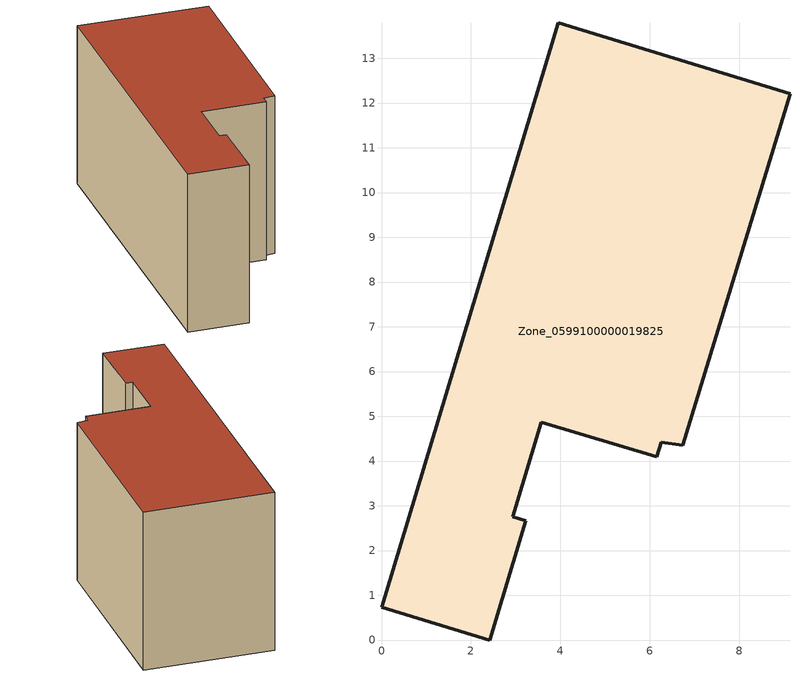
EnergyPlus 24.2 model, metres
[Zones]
Zone_0599100000019825
 floor ground (C_G): 0,0.73 3.95,13.79 9.13,12.21 6.73,4.35 6.26,4.42 6.15,4.1 3.57,4.87 2.93,2.75 3.22,2.66 2.42,0 z0
 wall outside (C_F): 2.93,2.75 3.57,4.87 6.15,4.1 6.26,4.42 6.73,4.35 9.13,12.21 3.95,13.79 0,0.73 2.42,0 3.22,2.66 2.93,2.75 z0:6.93
 roof outside (C_R): 6.15,4.1 6.26,4.42 6.73,4.35 9.13,12.21 3.95,13.79 0,0.73 2.42,0 3.22,2.66 2.93,2.75 3.57,4.87 z6.93
[BUILDING]
Pand.0599100000019825: North Axis=0; Terrain=City; Loads Convergence Tolerance Value=0.04; Temperature Convergence Tolerance Value=0.4; Solar Distribution=FullExterior; Maximum Number of Warmup Days=25; Minimum Number of Warmup Days=1
[Site:Location]
Rotterdam.The.Hague.AP_ZH_NLD Design_Conditions: Latitude=51.96; Longitude=4.45; Time Zone=1; Elevation=-4.5
[SITE:GROUNDTEMPERATURE:BUILDINGSURFACE]
18, 18, 18, 18, 18, 18, 18, 18, 18, 18, 18, 18
[MATERIAL] Thermal Absorptance=0.9; Solar Absorptance=0.7; Visible Absorptance=0.7
Name | Roughness | Thickness | Conductivity | Density | Specific Heat
G.TI.1975-1991 | MediumSmooth | 0.15 | 0.288461 | 540 | 1210
F.TI.1975-1991 | Rough | 0.3 | 0.230769 | 1920 | 840
R.TI.1975-1991 | MediumRough | 0.2 | 0.153846 | 1500 | 1000
[CONSTRUCTION]
C_G: G.TI.1975-1991
C_F: F.TI.1975-1991
C_R: R.TI.1975-1991
[ZONE]
Zone_0599100000019825: Type=1; Multiplier=1; Ceiling Height=Autocalculate; Volume=Autocalculate; Floor Area=autocalculate; Part of Total Floor Area=Yes
[ZONEINFILTRATION:DESIGNFLOWRATE]
Infil_Zone_0599100000019825: Zone or ZoneList or Space or SpaceList=Zone_0599100000019825; Schedule=AlwaysOn; Design Flow Rate Calculation Method=Flow/Area; Flow Rate per Floor Area=0.003; Constant Term Coefficient=1; Temperature Term Coefficient=0; Velocity Term Coefficient=0; Velocity Squared Term Coefficient=0
[HVACTEMPLATE:ZONE:IDEALLOADSAIRSYSTEM]
Zone_0599100000019825: Maximum Heating Supply Air Temperature=50; Minimum Cooling Supply Air Temperature=13; Maximum Heating Supply Air Humidity Ratio=0.0156; Minimum Cooling Supply Air Humidity Ratio=0.0077; Heating Limit=NoLimit; Cooling Limit=NoLimit; Dehumidification Control Type=ConstantSensibleHeatRatio; Cooling Sensible Heat Ratio=0.7; Dehumidification Setpoint=60; Humidification Control Type=None; Humidification Setpoint=30; Outdoor Air Method=None; Outdoor Air Flow Rate per Person=0.00944; Outdoor Air Flow Rate per Zone Floor Area=0; Outdoor Air Flow Rate per Zone=0; Demand Controlled Ventilation Type=None; Outdoor Air Economizer Type=NoEconomizer; Heat Recovery Type=None; Sensible Heat Recovery Effectiveness=0.7; Latent Heat Recovery Effectiveness=0.65
[ZONECONTROL:THERMOSTAT]
ThermostatControl_Zone_0599100000019825: Zone or ZoneList=Zone_0599100000019825; Control Type Schedule=DualSetpointControlType; Control 1=Thermostat_Zone_0599100000019825; Temperature Difference Between Cutout And Setpoint=0
[THERMOSTATSETPOINT:DUALSETPOINT]
Thermostat_Zone_0599100000019825: Heating Setpoint Temperature Schedule=HeatingSetpoint_Zone_0599100000019825; Cooling Setpoint Temperature Schedule=CoolingSetpoint_Zone_0599100000019825
[SCHEDULE:COMPACT]
HeatingSetpoint_Zone_0599100000019825: Through: 12/31, For: AllDays, Until: 24:00, 21
CoolingSetpoint_Zone_0599100000019825: Through: 12/31, For: AllDays, Until: 24:00, 24
DualSetpointControlType: Through: 12/31, For: AllDays, Until: 24:00, 4
AlwaysOn: Through: 12/31, For: AllDays, Until: 24:00, 1
